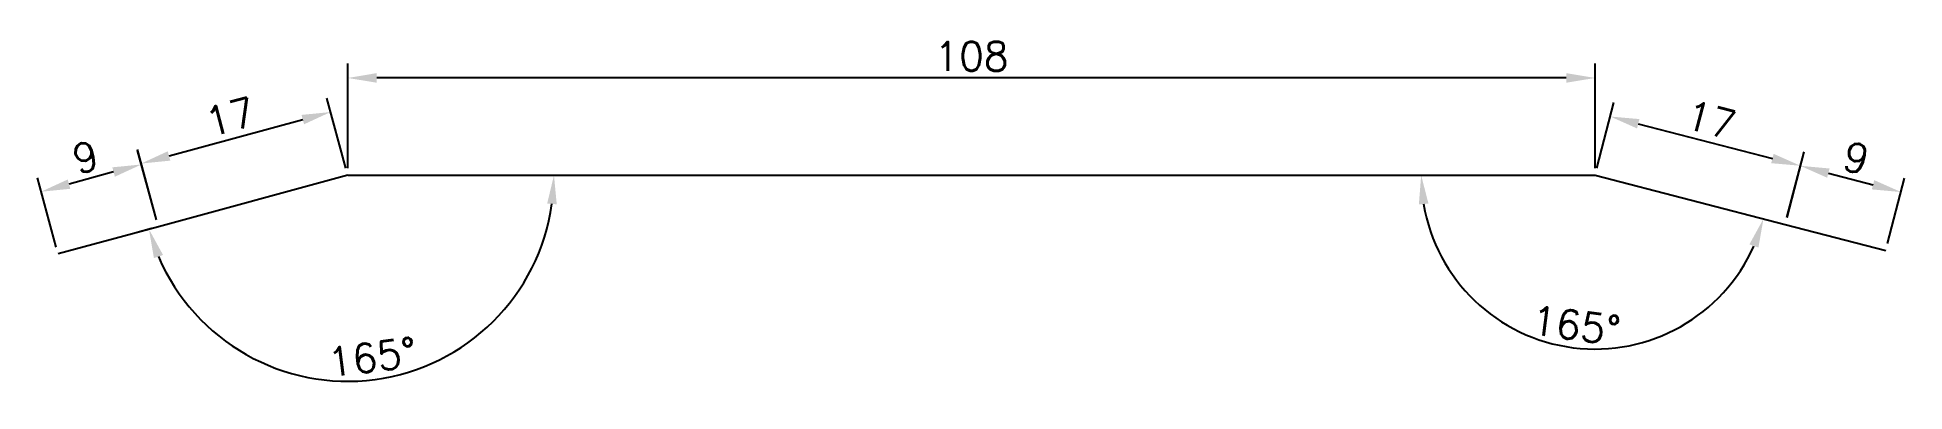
# Model space of a CAD drawing. Header units: millimetres. Extents: x -27 to 135, y -19 to 12.
import ezdxf

# ---------------------------------------------------------------- set-up
doc = ezdxf.new("R2010")
doc.units = ezdxf.units.MM
doc.styles.get("Standard").update_dxf_attribs({"font": 'txt', "bigfont": 'gbcbig.shx'})
doc.dimstyles.new('ISO-25', dxfattribs={"dimtxt": 2.5, "dimasz": 2.5, "dimexe": 1.25, "dimexo": 0.625, "dimtad": 1, "dimtxsty": 'Standard', "dimcen": 2.5, "dimadec": 0, "dimazin": 0, "dimtfac": 1, "dimtmove": 0, "dimatfit": 3, "dimfxl": 0, "dimarcsym": 0})

# ---------------------------------------------------------------- blocks, each defined once
blk = doc.blocks.new('*D1')
at = {"color": 0, "lineweight": -2}
blk.add_arc((108, 0), 15.06, 189.5246, 335.9654, dxfattribs=at)
at = {"color": 0}
for points in [[(92.74, -2.53), (93.57, -2.46), (92.94, 0)], [(121.36, -5.99), (122.14, -6.27), (122.58, -3.77)]]:
    blk.add_solid(points, dxfattribs=at)
at = {"layer": 'Defpoints', "color": 0}
for p in [(0, 0), (108, 0), (108, 0), (124.46, -4.26), (99.4, -12.36)]:
    blk.add_point(p, dxfattribs=at)
at = {"color": 0, "insert": (106.34, -13.01), "char_height": 2.5, "attachment_point": 5, "rotation": 352.745}
blk.add_mtext('165°', dxfattribs=at)
blk = doc.blocks.new('*D2')
at = {"color": 0, "lineweight": -2}
for p, q in [((124.62, -3.65), (126.09, 2.02)), ((128.2, 0.18), (132.07, -0.83)), ((133.32, -5.92), (134.8, -0.25))]:
    blk.add_line(p, q, dxfattribs=at)
at = {"color": 0}
for points in [[(128.3, 0.58), (128.09, -0.22), (125.78, 0.81)], [(132.17, -0.43), (131.96, -1.23), (134.49, -1.46)]]:
    blk.add_solid(points, dxfattribs=at)
at = {"layer": 'Defpoints', "color": 0}
for p in [(134.49, -1.46), (124.46, -4.26), (133.17, -6.53)]:
    blk.add_point(p, dxfattribs=at)
at = {"color": 0, "insert": (130.61, 1.49), "char_height": 2.5, "attachment_point": 5, "rotation": 345.3942}
blk.add_mtext('9', dxfattribs=at)
blk = doc.blocks.new('*D3')
at = {"color": 0, "lineweight": -2}
for p, q in [((108.16, 0.61), (109.63, 6.29)), ((111.74, 4.45), (123.35, 1.45)), ((124.61, -3.65), (126.09, 2.03))]:
    blk.add_line(p, q, dxfattribs=at)
at = {"color": 0}
for points in [[(111.84, 4.86), (111.63, 4.05), (109.32, 5.08)], [(123.46, 1.85), (123.25, 1.04), (125.77, 0.82)]]:
    blk.add_solid(points, dxfattribs=at)
at = {"layer": 'Defpoints', "color": 0}
for p in [(125.77, 0.82), (108, 0), (124.46, -4.26)]:
    blk.add_point(p, dxfattribs=at)
at = {"color": 0, "insert": (118.01, 4.77), "char_height": 2.5, "attachment_point": 5, "rotation": 345.49}
blk.add_mtext('17', dxfattribs=at)
blk = doc.blocks.new('*D4')
at = {"color": 0, "lineweight": -2}
for p, q in [((-0.16, 0.6), (-1.82, 6.68)), ((-15.48, 1.67), (-3.9, 4.81)), ((-16.57, -3.86), (-18.22, 2.22))]:
    blk.add_line(p, q, dxfattribs=at)
at = {"color": 0}
for points in [[(-4.01, 5.22), (-3.79, 4.41), (-1.49, 5.47)], [(-15.59, 2.07), (-15.37, 1.26), (-17.89, 1.01)]]:
    blk.add_solid(points, dxfattribs=at)
at = {"layer": 'Defpoints', "color": 0}
for p in [(-1.49, 5.47), (0, 0), (-16.4, -4.46)]:
    blk.add_point(p, dxfattribs=at)
at = {"color": 0, "insert": (-10.18, 5.05), "char_height": 2.5, "attachment_point": 5, "rotation": 15.2098}
blk.add_mtext('17', dxfattribs=at)
blk = doc.blocks.new('*D5')
at = {"color": 0, "lineweight": -2}
for p, q in [((-16.57, -3.86), (-18.2, 2.14)), ((-20.28, 0.28), (-24.14, -0.77)), ((-25.25, -6.22), (-26.88, -0.22))]:
    blk.add_line(p, q, dxfattribs=at)
at = {"color": 0}
for points in [[(-20.39, 0.68), (-20.17, -0.13), (-17.87, 0.93)], [(-24.25, -0.37), (-24.03, -1.18), (-26.56, -1.43)]]:
    blk.add_solid(points, dxfattribs=at)
at = {"layer": 'Defpoints', "color": 0}
for p in [(-26.56, -1.43), (-16.4, -4.46), (-25.09, -6.82)]:
    blk.add_point(p, dxfattribs=at)
at = {"color": 0, "insert": (-22.71, 1.56), "char_height": 2.5, "attachment_point": 5, "rotation": 15.215}
blk.add_mtext('9', dxfattribs=at)
blk = doc.blocks.new('*D6')
at = {"color": 0, "lineweight": -2}
blk.add_line((-17.01, -4.62), (-18.43, -5.01), dxfattribs=at)
blk.add_arc((0, 0), 17.85, 203.2427, 351.967, dxfattribs=at)
at = {"color": 0}
for points in [[(17.26, -2.46), (18.09, -2.52), (17.85, 0)], [(-16.79, -7.18), (-16, -6.91), (-17.22, -4.68)]]:
    blk.add_solid(points, dxfattribs=at)
at = {"layer": 'Defpoints', "color": 0}
for p in [(0, 0), (0, 0), (108, 0), (-16.4, -4.46), (-6.06, -16.78)]:
    blk.add_point(p, dxfattribs=at)
at = {"color": 0, "insert": (2.1, -15.76), "char_height": 2.5, "attachment_point": 5, "rotation": 7.6049}
blk.add_mtext('165°', dxfattribs=at)
blk = doc.blocks.new('*D7')
at = {"color": 0, "lineweight": -2}
for p, q in [((0, 0.62), (0, 9.67)), ((105.5, 8.42), (2.5, 8.42)), ((108, 0.62), (108, 9.67))]:
    blk.add_line(p, q, dxfattribs=at)
at = {"color": 0}
for points in [[(2.5, 8.84), (2.5, 8.01), (0, 8.42)], [(105.5, 8.84), (105.5, 8.01), (108, 8.42)]]:
    blk.add_solid(points, dxfattribs=at)
at = {"layer": 'Defpoints', "color": 0}
for p in [(0, 8.42), (0, 0), (108, 0)]:
    blk.add_point(p, dxfattribs=at)
at = {"color": 0, "insert": (54, 10.3), "char_height": 2.5, "attachment_point": 5}
blk.add_mtext('108', dxfattribs=at)

msp = doc.modelspace()

# ---------------------------------------------------------------- linework, layer by layer
for p, q in [((0, 0), (-16.405, -4.46)), ((0, 0), (108, 0)), ((108, 0), (124.458, -4.259)), ((-16.405, -4.46), (-25.089, -6.822)), ((124.458, -4.259), (133.167, -6.529))]:
    msp.add_line(p, q)

# ---------------------------------------------------------------- dimensions: what is measured, and where the dimension line sits
for p1, p2, distance, picture, middle in [((108, 0), (0, 0), -8.424, '*D7', (54, 10.299)), ((-16.405, -4.46), (0, 0), 5.669, '*D4', (-10.181, 5.05)), ((108, 0), (124.458, -4.259), 5.249, '*D3', (118.014, 4.767)), ((-16.405, -4.46), (-25.089, -6.822), -5.588, '*D5', (-22.706, 1.561)), ((124.458, -4.259), (133.167, -6.529), 5.238, '*D2', (130.606, 1.489))]:
    dim = msp.add_aligned_dim(p1=p1, p2=p2, distance=distance, dimstyle='ISO-25')
    dim.commit()
    dim.dimension.update_dxf_attribs({"geometry": picture, "text_midpoint": middle})
for base, line2, picture, middle in [((-6.063, -16.785), ((0, 0), (-16.405, -4.46)), '*D6', (2.104, -15.762)), ((99.399, -12.358), ((108, 0), (124.458, -4.259)), '*D1', (106.344, -13.007))]:
    dim = msp.add_angular_dim_2l(base=base, line1=((0, 0), (108, 0)), line2=line2, dimstyle='ISO-25')
    dim.commit()
    dim.dimension.update_dxf_attribs({"geometry": picture, "text_midpoint": middle})

doc.saveas('drawing.dxf')
